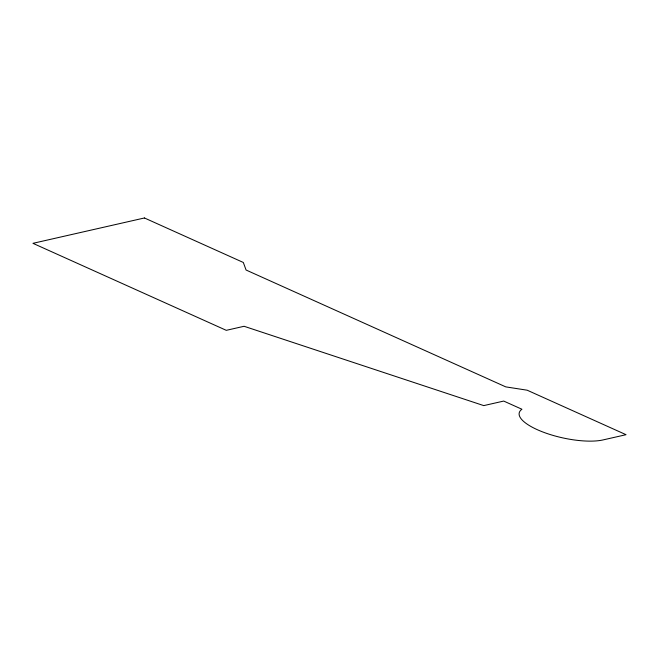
<?xml version="1.0" encoding="UTF-8"?>
<svg xmlns="http://www.w3.org/2000/svg" width="659" height="659" viewBox="0 0 659 659"><rect width="100%" height="100%" fill="white"/><g stroke="black" fill="none" stroke-linecap="round" stroke-linejoin="round"><path stroke-width="0.99" d="M144.445 217.972L32.95 243.328L226.284 330.332L244.085 326.279L483.755 405.606L503.723 401.067L521.936 409.255A47.909 15.042 12.4 0 0 542.876 432.007A47.909 15.042 12.4 0 0 602.384 440.072L626.05 434.693L527.175 390.202L505.774 386.882L246.079 270.025L243.319 262.471L144.445 217.972"/></g></svg>
